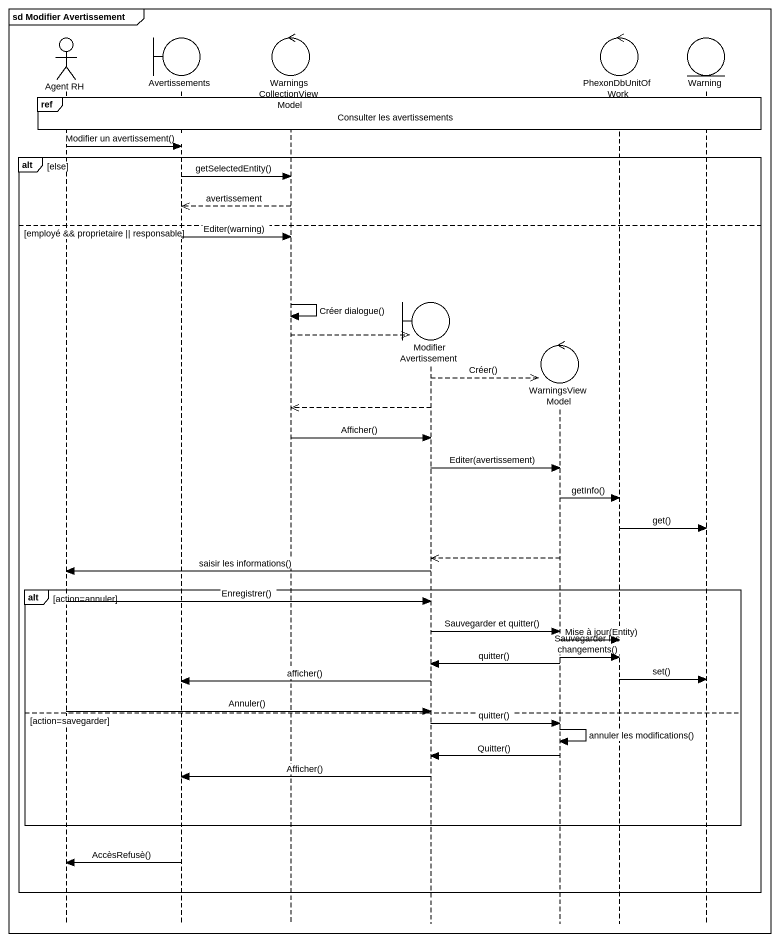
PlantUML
@startuml
mainframe sd Modifier Avertissement
hide footbox
actor "Agent RH" as Agent_RH
boundary Avertissements
control WarningsCollectionViewModel
boundary ModifierAvertissement
control WarningsViewModel
control PhexonDbUnitOfWork
entity Warning

ref over Agent_RH, Avertissements, WarningsCollectionViewModel, ModifierAvertissement, WarningsViewModel, PhexonDbUnitOfWork, Warning : Consulter les avertissements
Agent_RH -> Avertissements : Modifier un avertissement()
alt else
  Avertissements -> WarningsCollectionViewModel : getSelectedEntity()
  WarningsCollectionViewModel -->> Avertissements : avertissement
else employé && proprietaire || responsable
  Avertissements -> WarningsCollectionViewModel : Editer(warning)
  WarningsCollectionViewModel -> WarningsCollectionViewModel : Créer dialogue()
  WarningsCollectionViewModel -->> ModifierAvertissement **
  ModifierAvertissement -->> WarningsViewModel ** : Créer()
  ModifierAvertissement -->> WarningsCollectionViewModel
  WarningsCollectionViewModel -> ModifierAvertissement : Afficher()
  ModifierAvertissement -> WarningsViewModel : Editer(avertissement)
  WarningsViewModel -> PhexonDbUnitOfWork : getInfo()
  PhexonDbUnitOfWork -> Warning : get()
  WarningsViewModel -->> ModifierAvertissement
  ModifierAvertissement -> Agent_RH : saisir les informations()
  alt action=annuler
    Agent_RH -> ModifierAvertissement : Enregistrer()
    ModifierAvertissement -> WarningsViewModel : Sauvegarder et quitter()
    WarningsViewModel -> PhexonDbUnitOfWork : Mise à jour(Entity)
    WarningsViewModel -> PhexonDbUnitOfWork : Sauvegarder les changements()
    WarningsViewModel -> ModifierAvertissement : quitter()
    PhexonDbUnitOfWork -> Warning : set()
    ModifierAvertissement -> Avertissements : afficher()
    Agent_RH -> ModifierAvertissement : Annuler()
  else action=savegarder
    ModifierAvertissement -> WarningsViewModel : quitter()
    WarningsViewModel -> WarningsViewModel : annuler les modifications()
    WarningsViewModel -> ModifierAvertissement : Quitter()
    ModifierAvertissement -> Avertissements : Afficher()
  end
  Avertissements -> Agent_RH : AccèsRefusè()
end
@enduml
